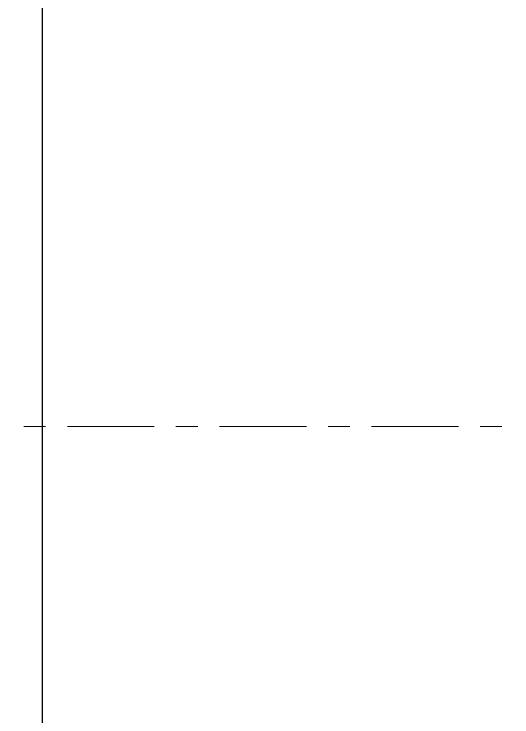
# Model space of a CAD drawing. Header units: inches. Extents: x -4169 to -1846, y 9706 to 12377.
# Drawn here: x -3855.388 to -3852.524, y 10465.517 to 10469.563 of the extents above; entities that cross this region are included whole.
import ezdxf

# ---------------------------------------------------------------- set-up
doc = ezdxf.new("R2010")
doc.units = ezdxf.units.IN
doc.header["$MEASUREMENT"] = 0
doc.linetypes.add('Grid Line 1_2_', pattern=[0.875, 0.5, -0.125, 0.125, -0.125])
for name, color, linetype, lineweight in [('0-1', 7, 'Continuous', 5), ('0-2', 50, 'Continuous', 18), ('A-GLAZ-1', 250, 'Continuous', 9), ('A-GLAZ-2', 90, 'Continuous', 30), ('S-GRID-1', 1, 'Grid Line 1_2_', 9)]:
    doc.layers.add(name, color=color, linetype=linetype, lineweight=lineweight)

# ---------------------------------------------------------------- blocks, each defined once
blk = doc.blocks.new('Window-Double_Hung-Andersen-400_Series-Tilt_Wash - 3nd Floor-2636363-ENLARGED RCP - 3RD FLOOR PLAN')
at = {"layer": 'A-GLAZ-1'}
blk.add_line((18.9492, -1.0625), (-18.9492, -1.0625), dxfattribs=at)
at = {"layer": 'A-GLAZ-2'}
blk.add_line((-19.0117, -1.0625), (19.0117, -1.0625), dxfattribs=at)
blk = doc.blocks.new('CTR - 1st Phase - Shell_rvt-1-ENLARGED RCP - 3RD FLOOR PLAN')
at = {"layer": 'S-GRID-1'}
blk.add_line((-1846.4564, 10467.1894), (-4136.4645, 10467.1894), dxfattribs=at)
at = {"layer": '0-2', "rotation": 89.99999999999991}
blk.add_blockref('Window-Double_Hung-Andersen-400_Series-Tilt_Wash - 3nd Floor-2636363-ENLARGED RCP - 3RD FLOOR PLAN', (-3856.2862, 10454.1894), dxfattribs=at)

msp = doc.modelspace()

# ---------------------------------------------------------------- block references
at = {"layer": '0-1'}
msp.add_blockref('CTR - 1st Phase - Shell_rvt-1-ENLARGED RCP - 3RD FLOOR PLAN', (0, 0), dxfattribs=at)

doc.saveas('drawing.dxf')
